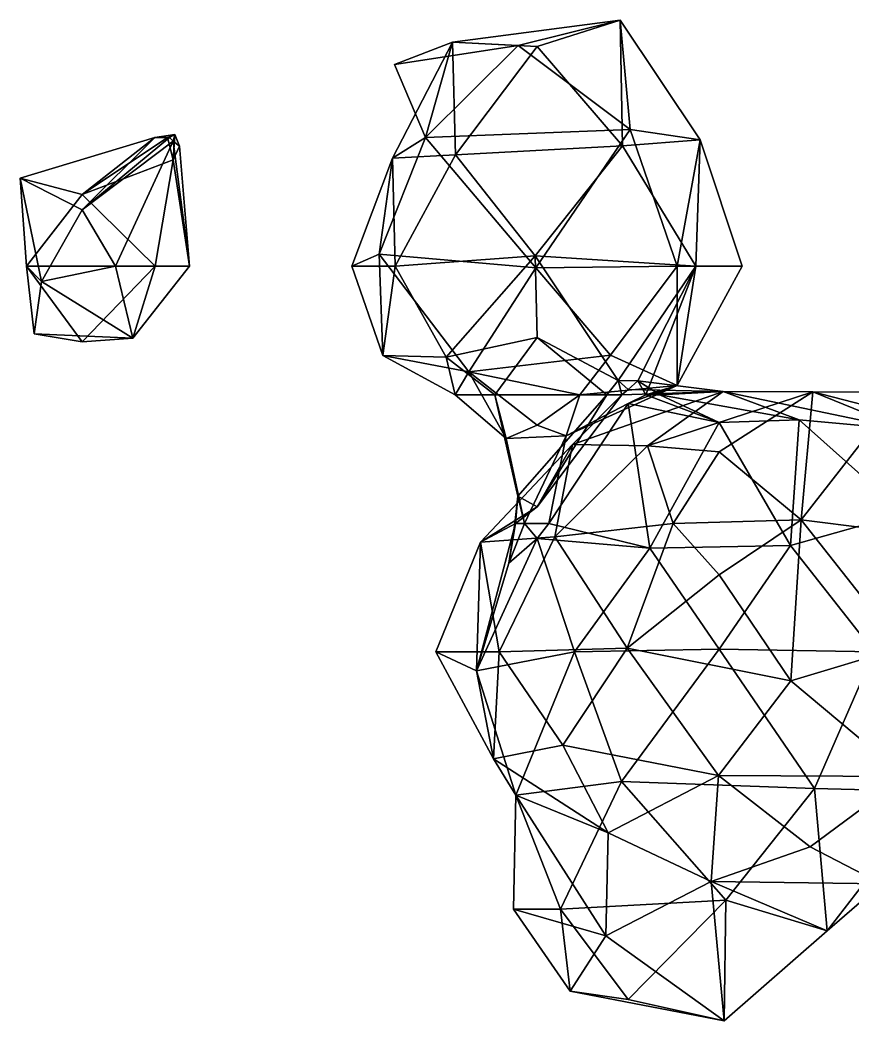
# Model space of a CAD drawing. Extents: x 290095 to 295679, y 4553756 to 4561441.
# Drawn here: x 291436.3 to 291551.7, y 4560566.3 to 4560705 of the extents above; entities that cross this region are included whole.
import ezdxf

# ---------------------------------------------------------------- set-up
doc = ezdxf.new("R2010")
doc.units = 0
doc.layers.add('Au_ppm_Pref_-_0_5', color=7, linetype='CONTINUOUS')

msp = doc.modelspace()

# ---------------------------------------------------------------- linework, layer by layer
at = {"layer": 'Au_ppm_Pref_-_0_5'}
for points in [[(291505.34, 4560701.43, 1604.1), (291519.42, 4560704.97, 1609.56), (291496.24, 4560701.88, 1608.43)], [(291519.42, 4560704.97, 1609.56), (291507.93, 4560701.28, 1613.75), (291496.24, 4560701.88, 1608.43)], [(291505.34, 4560701.43, 1604.1), (291520.81, 4560689.8, 1603.71), (291519.42, 4560704.97, 1609.56)], [(291519.42, 4560704.97, 1609.56), (291519.76, 4560687.56, 1614.75), (291507.93, 4560701.28, 1613.75)], [(291519.42, 4560704.97, 1609.56), (291520.81, 4560689.8, 1603.71), (291530.5, 4560688.37, 1608.65)], [(291530.5, 4560688.37, 1608.65), (291519.76, 4560687.56, 1614.75), (291519.42, 4560704.97, 1609.56)], [(291487.9, 4560685.85, 1609.56), (291492.5, 4560688.68, 1602.92), (291496.24, 4560701.88, 1608.43)], [(291487.9, 4560685.85, 1609.56), (291496.24, 4560701.88, 1608.43), (291496.64, 4560686.29, 1614.07)], [(291505.34, 4560701.43, 1604.1), (291496.24, 4560701.88, 1608.43), (291488.2, 4560698.8, 1603.62)], [(291488.2, 4560698.8, 1603.62), (291496.24, 4560701.88, 1608.43), (291492.5, 4560688.68, 1602.92)], [(291505.34, 4560701.43, 1604.1), (291488.2, 4560698.8, 1603.62), (291492.5, 4560688.68, 1602.92)], [(291492.5, 4560688.68, 1602.92), (291520.81, 4560689.8, 1603.71), (291505.34, 4560701.43, 1604.1)], [(291496.24, 4560701.88, 1608.43), (291507.93, 4560701.28, 1613.75), (291496.64, 4560686.29, 1614.07)], [(291519.76, 4560687.56, 1614.75), (291496.64, 4560686.29, 1614.07), (291507.93, 4560701.28, 1613.75)], [(291455.02, 4560688.72, 1585.8), (291457.77, 4560689.11, 1585.8), (291457.05, 4560688.72, 1586.03)], [(291457.77, 4560689.11, 1585.8), (291455.02, 4560688.72, 1585.8), (291456.77, 4560688.72, 1585.44)], [(291457.77, 4560689.11, 1585.8), (291456.77, 4560688.72, 1585.44), (291457.54, 4560685.6, 1584.76)], [(291457.54, 4560688.2, 1585.97), (291457.05, 4560688.72, 1586.03), (291457.77, 4560689.11, 1585.8)], [(291457.54, 4560688.2, 1585.97), (291457.77, 4560689.11, 1585.8), (291458.41, 4560687.48, 1585.8)], [(291458.41, 4560687.48, 1585.8), (291457.77, 4560689.11, 1585.8), (291457.54, 4560685.6, 1584.76)], [(291507.77, 4560670.66, 1601.44), (291520.81, 4560689.8, 1603.71), (291492.5, 4560688.68, 1602.92)], [(291507.77, 4560670.66, 1601.44), (291527.35, 4560670.9, 1604.24), (291520.81, 4560689.8, 1603.71)], [(291530.5, 4560688.37, 1608.65), (291520.81, 4560689.8, 1603.71), (291527.35, 4560670.9, 1604.24)], [(291455.02, 4560688.72, 1585.8), (291444.94, 4560678.67, 1588.39), (291436.35, 4560683.05, 1585.8)], [(291455.02, 4560688.72, 1585.8), (291436.35, 4560683.05, 1585.8), (291444.94, 4560680.8, 1582.5)], [(291457.54, 4560688.2, 1585.97), (291444.94, 4560678.67, 1588.39), (291457.05, 4560688.72, 1586.03)], [(291455.02, 4560688.72, 1585.8), (291457.05, 4560688.72, 1586.03), (291444.94, 4560678.67, 1588.39)], [(291455.02, 4560688.72, 1585.8), (291444.94, 4560680.8, 1582.5), (291456.77, 4560688.72, 1585.44)], [(291457.54, 4560685.6, 1584.76), (291456.77, 4560688.72, 1585.44), (291444.94, 4560680.8, 1582.5)], [(291457.54, 4560688.2, 1585.97), (291449.55, 4560670.9, 1587.97), (291444.94, 4560678.67, 1588.39)], [(291457.54, 4560688.2, 1585.97), (291459.82, 4560670.9, 1585.8), (291449.55, 4560670.9, 1587.97)], [(291457.54, 4560688.2, 1585.97), (291458.41, 4560687.48, 1585.8), (291459.82, 4560670.9, 1585.8)], [(291457.54, 4560685.6, 1584.76), (291459.82, 4560670.9, 1585.8), (291458.41, 4560687.48, 1585.8)], [(291486.09, 4560672.56, 1603.88), (291507.77, 4560670.66, 1601.44), (291492.5, 4560688.68, 1602.92)], [(291486.09, 4560672.56, 1603.88), (291492.5, 4560688.68, 1602.92), (291487.9, 4560685.85, 1609.56)], [(291507.69, 4560672.31, 1613.92), (291496.64, 4560686.29, 1614.07), (291519.76, 4560687.56, 1614.75)], [(291529.91, 4560670.9, 1613.98), (291507.69, 4560672.31, 1613.92), (291519.76, 4560687.56, 1614.75)], [(291529.91, 4560670.9, 1613.98), (291519.76, 4560687.56, 1614.75), (291530.5, 4560688.37, 1608.65)], [(291527.35, 4560670.9, 1604.24), (291536.35, 4560670.9, 1609.56), (291530.5, 4560688.37, 1608.65)], [(291529.91, 4560670.9, 1613.98), (291530.5, 4560688.37, 1608.65), (291536.35, 4560670.9, 1609.56)], [(291487.9, 4560685.85, 1609.56), (291496.64, 4560686.29, 1614.07), (291488.31, 4560670.9, 1612.87)], [(291507.69, 4560672.31, 1613.92), (291488.31, 4560670.9, 1612.87), (291496.64, 4560686.29, 1614.07)], [(291457.54, 4560685.6, 1584.76), (291444.94, 4560680.8, 1582.5), (291455.06, 4560670.9, 1581.03)], [(291457.54, 4560685.6, 1584.76), (291455.06, 4560670.9, 1581.03), (291459.82, 4560670.9, 1585.8)], [(291486.09, 4560672.56, 1603.88), (291487.9, 4560685.85, 1609.56), (291482.3, 4560670.9, 1609.56)], [(291482.3, 4560670.9, 1609.56), (291487.9, 4560685.85, 1609.56), (291488.31, 4560670.9, 1612.87)], [(291436.35, 4560683.05, 1585.8), (291444.94, 4560678.67, 1588.39), (291439.34, 4560668.77, 1587.25)], [(291436.35, 4560683.05, 1585.8), (291437.23, 4560670.9, 1582.16), (291444.94, 4560680.8, 1582.5)], [(291436.35, 4560683.05, 1585.8), (291439.34, 4560668.77, 1587.25), (291437.23, 4560670.9, 1582.16)], [(291444.94, 4560680.8, 1582.5), (291437.23, 4560670.9, 1582.16), (291455.06, 4560670.9, 1581.03)], [(291449.55, 4560670.9, 1587.97), (291439.34, 4560668.77, 1587.25), (291444.94, 4560678.67, 1588.39)], [(291486.09, 4560672.56, 1603.88), (291482.3, 4560670.9, 1609.56), (291486.56, 4560658.49, 1609.56)], [(291486.09, 4560672.56, 1603.88), (291498.49, 4560656.23, 1604.94), (291507.77, 4560670.66, 1601.44)], [(291486.09, 4560672.56, 1603.88), (291486.56, 4560658.49, 1609.56), (291498.49, 4560656.23, 1604.94)], [(291495.33, 4560658.29, 1613.76), (291488.31, 4560670.9, 1612.87), (291507.69, 4560672.31, 1613.92)], [(291507.93, 4560661, 1612.2), (291495.33, 4560658.29, 1613.76), (291507.69, 4560672.31, 1613.92)], [(291529.91, 4560670.9, 1613.98), (291519.15, 4560655.03, 1615.5), (291507.69, 4560672.31, 1613.92)], [(291507.93, 4560661, 1612.2), (291507.69, 4560672.31, 1613.92), (291519.15, 4560655.03, 1615.5)], [(291439.34, 4560668.77, 1587.25), (291438.31, 4560661.53, 1585.8), (291437.23, 4560670.9, 1582.16)], [(291438.31, 4560661.53, 1585.8), (291444.94, 4560660.42, 1582.31), (291437.23, 4560670.9, 1582.16)], [(291455.06, 4560670.9, 1581.03), (291437.23, 4560670.9, 1582.16), (291444.94, 4560660.42, 1582.31)], [(291449.55, 4560670.9, 1587.97), (291451.99, 4560660.93, 1585.8), (291439.34, 4560668.77, 1587.25)], [(291451.99, 4560660.93, 1585.8), (291455.06, 4560670.9, 1581.03), (291444.94, 4560660.42, 1582.31)], [(291449.55, 4560670.9, 1587.97), (291459.82, 4560670.9, 1585.8), (291451.99, 4560660.93, 1585.8)], [(291451.99, 4560660.93, 1585.8), (291459.82, 4560670.9, 1585.8), (291455.06, 4560670.9, 1581.03)], [(291486.56, 4560658.49, 1609.56), (291482.3, 4560670.9, 1609.56), (291488.31, 4560670.9, 1612.87)], [(291486.56, 4560658.49, 1609.56), (291488.31, 4560670.9, 1612.87), (291495.33, 4560658.29, 1613.76)], [(291518.12, 4560658.54, 1604.3), (291527.35, 4560670.9, 1604.24), (291507.77, 4560670.66, 1601.44)], [(291518.12, 4560658.54, 1604.3), (291527.34, 4560654.37, 1609.56), (291527.35, 4560670.9, 1604.24)], [(291529.91, 4560670.9, 1613.98), (291521.87, 4560654.98, 1615.5), (291519.15, 4560655.03, 1615.5)], [(291529.91, 4560670.9, 1613.98), (291523, 4560653.08, 1614.34), (291521.87, 4560654.98, 1615.5)], [(291529.91, 4560670.9, 1613.98), (291527.34, 4560654.37, 1609.56), (291523, 4560653.08, 1614.34)], [(291529.91, 4560670.9, 1613.98), (291536.35, 4560670.9, 1609.56), (291527.34, 4560654.37, 1609.56)], [(291527.35, 4560670.9, 1604.24), (291527.34, 4560654.37, 1609.56), (291536.35, 4560670.9, 1609.56)], [(291498.49, 4560656.23, 1604.94), (291518.12, 4560658.54, 1604.3), (291507.77, 4560670.66, 1601.44)], [(291451.99, 4560660.93, 1585.8), (291438.31, 4560661.53, 1585.8), (291439.34, 4560668.77, 1587.25)], [(291438.31, 4560661.53, 1585.8), (291451.99, 4560660.93, 1585.8), (291444.94, 4560660.42, 1582.31)], [(291507.93, 4560661, 1612.2), (291502.09, 4560653.08, 1612.31), (291495.33, 4560658.29, 1613.76)], [(291507.93, 4560661, 1612.2), (291517.58, 4560653.08, 1615.5), (291502.09, 4560653.08, 1612.31)], [(291507.93, 4560661, 1612.2), (291519.15, 4560655.03, 1615.5), (291517.58, 4560653.08, 1615.5)], [(291498.49, 4560656.23, 1604.94), (291486.56, 4560658.49, 1609.56), (291496.59, 4560653.08, 1609.56)], [(291496.59, 4560653.08, 1609.56), (291486.56, 4560658.49, 1609.56), (291495.33, 4560658.29, 1613.76)], [(291513.88, 4560653.08, 1606.75), (291518.12, 4560658.54, 1604.3), (291498.49, 4560656.23, 1604.94)], [(291518.12, 4560658.54, 1604.3), (291513.88, 4560653.08, 1606.75), (291527.34, 4560654.37, 1609.56)], [(291496.59, 4560653.08, 1609.56), (291495.33, 4560658.29, 1613.76), (291502.09, 4560653.08, 1612.31)], [(291498.49, 4560656.23, 1604.94), (291496.59, 4560653.08, 1609.56), (291503.64, 4560647.02, 1609.56)], [(291498.49, 4560656.23, 1604.94), (291503.64, 4560647.02, 1609.56), (291507.93, 4560648.86, 1608.15)], [(291498.49, 4560656.23, 1604.94), (291507.93, 4560648.86, 1608.15), (291513.88, 4560653.08, 1606.75)], [(291513.88, 4560653.08, 1606.75), (291511.97, 4560647.37, 1609.56), (291527.34, 4560654.37, 1609.56)], [(291527.34, 4560654.37, 1609.56), (291511.97, 4560647.37, 1609.56), (291520.53, 4560651.88, 1615.09)], [(291517.58, 4560653.08, 1615.5), (291519.15, 4560655.03, 1615.5), (291519.67, 4560653.08, 1615.9)], [(291521.87, 4560654.98, 1615.5), (291520.53, 4560653.78, 1615.73), (291519.15, 4560655.03, 1615.5)], [(291519.15, 4560655.03, 1615.5), (291520.53, 4560653.78, 1615.73), (291519.67, 4560653.08, 1615.9)], [(291521.87, 4560654.98, 1615.5), (291533.69, 4560653.54, 1621.32), (291520.53, 4560653.78, 1615.73)], [(291527.34, 4560654.37, 1609.56), (291520.53, 4560651.88, 1615.09), (291523, 4560653.08, 1614.34)], [(291521.87, 4560654.98, 1615.5), (291524.95, 4560653.08, 1615.5), (291533.69, 4560653.54, 1621.32)], [(291521.87, 4560654.98, 1615.5), (291523, 4560653.08, 1614.34), (291524.95, 4560653.08, 1615.5)], [(291503.64, 4560647.02, 1609.56), (291496.59, 4560653.08, 1609.56), (291502.09, 4560653.08, 1612.31)], [(291502.09, 4560653.08, 1612.31), (291505.26, 4560639.05, 1615.5), (291506.19, 4560635.26, 1614.67)], [(291502.09, 4560653.08, 1612.31), (291506.19, 4560635.26, 1614.67), (291503.64, 4560647.02, 1609.56)], [(291502.09, 4560653.08, 1612.31), (291517.58, 4560653.08, 1615.5), (291505.26, 4560639.05, 1615.5)], [(291507.93, 4560637.57, 1616.27), (291505.26, 4560639.05, 1615.5), (291517.58, 4560653.08, 1615.5)], [(291512.83, 4560646.16, 1621.44), (291507.93, 4560637.57, 1616.27), (291519.67, 4560653.08, 1615.9)], [(291513.88, 4560653.08, 1606.75), (291507.93, 4560648.86, 1608.15), (291511.97, 4560647.37, 1609.56)], [(291507.93, 4560637.57, 1616.27), (291517.58, 4560653.08, 1615.5), (291519.67, 4560653.08, 1615.9)], [(291523.24, 4560645.98, 1626.28), (291512.83, 4560646.16, 1621.44), (291533.69, 4560653.54, 1621.32)], [(291533.69, 4560653.54, 1621.32), (291512.83, 4560646.16, 1621.44), (291519.67, 4560653.08, 1615.9)], [(291520.53, 4560653.78, 1615.73), (291533.69, 4560653.54, 1621.32), (291519.67, 4560653.08, 1615.9)], [(291533.13, 4560649.23, 1610.84), (291523, 4560653.08, 1614.34), (291520.53, 4560651.88, 1615.09)], [(291533.13, 4560649.23, 1610.84), (291524.95, 4560653.08, 1615.5), (291523, 4560653.08, 1614.34)], [(291523.24, 4560645.98, 1626.28), (291533.69, 4560653.54, 1621.32), (291546.14, 4560653.47, 1627.24)], [(291533.13, 4560645.17, 1630.68), (291523.24, 4560645.98, 1626.28), (291546.14, 4560653.47, 1627.24)], [(291533.69, 4560653.54, 1621.32), (291524.95, 4560653.08, 1615.5), (291544.22, 4560649.61, 1615.94)], [(291533.13, 4560649.23, 1610.84), (291544.22, 4560649.61, 1615.94), (291524.95, 4560653.08, 1615.5)], [(291533.13, 4560645.17, 1630.68), (291546.14, 4560653.47, 1627.24), (291544.52, 4560635.73, 1633.71)], [(291533.69, 4560653.54, 1621.32), (291558.94, 4560648.28, 1620.99), (291546.14, 4560653.47, 1627.24)], [(291558.94, 4560648.28, 1620.99), (291533.69, 4560653.54, 1621.32), (291544.22, 4560649.61, 1615.94)], [(291544.52, 4560635.73, 1633.71), (291546.14, 4560653.47, 1627.24), (291558.29, 4560653.43, 1633.28)], [(291544.52, 4560635.73, 1633.71), (291558.29, 4560653.43, 1633.28), (291554.04, 4560634.54, 1640.17)], [(291546.14, 4560653.47, 1627.24), (291571.13, 4560647.03, 1627.07), (291558.29, 4560653.43, 1633.28)], [(291571.13, 4560647.03, 1627.07), (291546.14, 4560653.47, 1627.24), (291558.94, 4560648.28, 1620.99)], [(291511.97, 4560647.37, 1609.56), (291509.55, 4560635.26, 1614.73), (291520.53, 4560651.88, 1615.09)], [(291523.56, 4560631.82, 1612.13), (291520.53, 4560651.88, 1615.09), (291509.55, 4560635.26, 1614.73)], [(291533.13, 4560649.23, 1610.84), (291520.53, 4560651.88, 1615.09), (291523.56, 4560631.82, 1612.13)], [(291503.64, 4560647.02, 1609.56), (291511.97, 4560647.37, 1609.56), (291507.93, 4560648.86, 1608.15)], [(291533.13, 4560649.23, 1610.84), (291523.56, 4560631.82, 1612.13), (291543.02, 4560632.2, 1611.85)], [(291544.22, 4560649.61, 1615.94), (291533.13, 4560649.23, 1610.84), (291543.02, 4560632.2, 1611.85)], [(291544.22, 4560649.61, 1615.94), (291543.02, 4560632.2, 1611.85), (291558.77, 4560636.64, 1614.64)], [(291544.22, 4560649.61, 1615.94), (291558.77, 4560636.64, 1614.64), (291558.94, 4560648.28, 1620.99)], [(291511.97, 4560647.37, 1609.56), (291503.64, 4560647.02, 1609.56), (291506.19, 4560635.26, 1614.67)], [(291511.97, 4560647.37, 1609.56), (291506.19, 4560635.26, 1614.67), (291509.55, 4560635.26, 1614.73)], [(291510.38, 4560633.39, 1626.83), (291500.12, 4560632.67, 1621.44), (291512.83, 4560646.16, 1621.44)], [(291500.12, 4560632.67, 1621.44), (291507.93, 4560637.57, 1616.27), (291512.83, 4560646.16, 1621.44)], [(291523.24, 4560645.98, 1626.28), (291510.38, 4560633.39, 1626.83), (291512.83, 4560646.16, 1621.44)], [(291510.38, 4560633.39, 1626.83), (291523.24, 4560645.98, 1626.28), (291526.79, 4560635.26, 1630.37)], [(291523.24, 4560645.98, 1626.28), (291533.13, 4560645.17, 1630.68), (291526.79, 4560635.26, 1630.37)], [(291526.79, 4560635.26, 1630.37), (291533.13, 4560645.17, 1630.68), (291544.52, 4560635.73, 1633.71)], [(291504.87, 4560635.26, 1615.5), (291505.26, 4560639.05, 1615.5), (291504.96, 4560635.26, 1616.9)], [(291505.26, 4560639.05, 1615.5), (291504.87, 4560635.26, 1615.5), (291506.19, 4560635.26, 1614.67)], [(291505.26, 4560639.05, 1615.5), (291507.93, 4560637.57, 1616.27), (291504.96, 4560635.26, 1616.9)], [(291500.12, 4560632.67, 1621.44), (291504.96, 4560635.26, 1616.9), (291507.93, 4560637.57, 1616.27)], [(291543.02, 4560632.2, 1611.85), (291554.59, 4560617.45, 1611.32), (291558.77, 4560636.64, 1614.64)], [(291499.54, 4560614.86, 1615.94), (291504.05, 4560629.77, 1615.5), (291504.96, 4560635.26, 1616.9)], [(291499.54, 4560614.86, 1615.94), (291504.96, 4560635.26, 1616.9), (291500.12, 4560632.67, 1621.44)], [(291504.05, 4560629.77, 1615.5), (291504.87, 4560635.26, 1615.5), (291504.96, 4560635.26, 1616.9)], [(291504.87, 4560635.26, 1615.5), (291504.05, 4560629.77, 1615.5), (291506.19, 4560635.26, 1614.67)], [(291504.05, 4560629.77, 1615.5), (291507.93, 4560633.17, 1614.8), (291506.19, 4560635.26, 1614.67)], [(291509.55, 4560635.26, 1614.73), (291506.19, 4560635.26, 1614.67), (291507.93, 4560633.17, 1614.8)], [(291523.56, 4560631.82, 1612.13), (291509.55, 4560635.26, 1614.73), (291507.93, 4560633.17, 1614.8)], [(291510.38, 4560633.39, 1626.83), (291526.79, 4560635.26, 1630.37), (291520.43, 4560617.99, 1629.8)], [(291533.13, 4560628.14, 1629.75), (291520.43, 4560617.99, 1629.8), (291526.79, 4560635.26, 1630.37)], [(291533.13, 4560628.14, 1629.75), (291526.79, 4560635.26, 1630.37), (291544.52, 4560635.73, 1633.71)], [(291544.52, 4560635.73, 1633.71), (291543.05, 4560613.47, 1629.96), (291533.13, 4560628.14, 1629.75)], [(291543.05, 4560613.47, 1629.96), (291544.52, 4560635.73, 1633.71), (291558.43, 4560618.07, 1633.39)], [(291558.43, 4560618.07, 1633.39), (291544.52, 4560635.73, 1633.71), (291554.04, 4560634.54, 1640.17)], [(291502.68, 4560617.45, 1626.25), (291493.9, 4560617.45, 1621.44), (291500.12, 4560632.67, 1621.44)], [(291500.12, 4560632.67, 1621.44), (291493.9, 4560617.45, 1621.44), (291499.54, 4560614.86, 1615.94)], [(291499.54, 4560614.86, 1615.94), (291513.1, 4560617.45, 1611.99), (291507.93, 4560633.17, 1614.8)], [(291499.54, 4560614.86, 1615.94), (291507.93, 4560633.17, 1614.8), (291504.05, 4560629.77, 1615.5)], [(291510.38, 4560633.39, 1626.83), (291502.68, 4560617.45, 1626.25), (291500.12, 4560632.67, 1621.44)], [(291502.68, 4560617.45, 1626.25), (291510.38, 4560633.39, 1626.83), (291520.43, 4560617.99, 1629.8)], [(291523.56, 4560631.82, 1612.13), (291507.93, 4560633.17, 1614.8), (291513.1, 4560617.45, 1611.99)], [(291533.15, 4560617.85, 1611.83), (291543.02, 4560632.2, 1611.85), (291523.56, 4560631.82, 1612.13)], [(291533.15, 4560617.85, 1611.83), (291554.59, 4560617.45, 1611.32), (291543.02, 4560632.2, 1611.85)], [(291533.15, 4560617.85, 1611.83), (291523.56, 4560631.82, 1612.13), (291513.1, 4560617.45, 1611.99)], [(291533.13, 4560628.14, 1629.75), (291543.05, 4560613.47, 1629.96), (291520.43, 4560617.99, 1629.8)], [(291502.68, 4560617.45, 1626.25), (291501.9, 4560602.63, 1621.44), (291493.9, 4560617.45, 1621.44)], [(291493.9, 4560617.45, 1621.44), (291501.9, 4560602.63, 1621.44), (291499.54, 4560614.86, 1615.94)], [(291504.98, 4560597.61, 1615.16), (291513.1, 4560617.45, 1611.99), (291499.54, 4560614.86, 1615.94)], [(291502.68, 4560617.45, 1626.25), (291511.49, 4560604.55, 1625.72), (291501.9, 4560602.63, 1621.44)], [(291511.49, 4560604.55, 1625.72), (291502.68, 4560617.45, 1626.25), (291520.43, 4560617.99, 1629.8)], [(291519.64, 4560599.49, 1611.26), (291513.1, 4560617.45, 1611.99), (291504.98, 4560597.61, 1615.16)], [(291533.05, 4560600.32, 1627.15), (291511.49, 4560604.55, 1625.72), (291520.43, 4560617.99, 1629.8)], [(291533.15, 4560617.85, 1611.83), (291513.1, 4560617.45, 1611.99), (291519.64, 4560599.49, 1611.26)], [(291533.15, 4560617.85, 1611.83), (291519.64, 4560599.49, 1611.26), (291546.36, 4560598.53, 1611.42)], [(291520.43, 4560617.99, 1629.8), (291543.05, 4560613.47, 1629.96), (291533.05, 4560600.32, 1627.15)], [(291533.15, 4560617.85, 1611.83), (291546.36, 4560598.53, 1611.42), (291554.59, 4560617.45, 1611.32)], [(291558.91, 4560600.2, 1626.97), (291543.05, 4560613.47, 1629.96), (291558.43, 4560618.07, 1633.39)], [(291562.99, 4560598.13, 1613.97), (291554.59, 4560617.45, 1611.32), (291546.36, 4560598.53, 1611.42)], [(291499.54, 4560614.86, 1615.94), (291501.9, 4560602.63, 1621.44), (291504.98, 4560597.61, 1615.16)], [(291533.05, 4560600.32, 1627.15), (291543.05, 4560613.47, 1629.96), (291558.91, 4560600.2, 1626.97)], [(291511.49, 4560604.55, 1625.72), (291517.77, 4560592.38, 1622.55), (291501.9, 4560602.63, 1621.44)], [(291533.05, 4560600.32, 1627.15), (291517.77, 4560592.38, 1622.55), (291511.49, 4560604.55, 1625.72)], [(291501.9, 4560602.63, 1621.44), (291517.77, 4560592.38, 1622.55), (291504.98, 4560597.61, 1615.16)], [(291533.05, 4560600.32, 1627.15), (291532.05, 4560585.67, 1620.63), (291517.77, 4560592.38, 1622.55)], [(291533.05, 4560600.32, 1627.15), (291545.73, 4560590.46, 1624.49), (291532.05, 4560585.67, 1620.63)], [(291533.05, 4560600.32, 1627.15), (291558.91, 4560600.2, 1626.97), (291545.73, 4560590.46, 1624.49)], [(291555.63, 4560585.34, 1619.81), (291545.73, 4560590.46, 1624.49), (291558.91, 4560600.2, 1626.97)], [(291504.98, 4560597.61, 1615.16), (291511.16, 4560581.81, 1611.08), (291519.64, 4560599.49, 1611.26)], [(291519.64, 4560599.49, 1611.26), (291511.16, 4560581.81, 1611.08), (291534.08, 4560583.07, 1611.38)], [(291546.36, 4560598.53, 1611.42), (291519.64, 4560599.49, 1611.26), (291534.08, 4560583.07, 1611.38)], [(291517.44, 4560578.16, 1618.17), (291504.66, 4560581.81, 1615.5), (291504.98, 4560597.61, 1615.16)], [(291504.66, 4560581.81, 1615.5), (291511.16, 4560581.81, 1611.08), (291504.98, 4560597.61, 1615.16)], [(291517.44, 4560578.16, 1618.17), (291504.98, 4560597.61, 1615.16), (291517.77, 4560592.38, 1622.55)], [(291534.08, 4560583.07, 1611.38), (291548.08, 4560578.84, 1615.53), (291546.36, 4560598.53, 1611.42)], [(291546.36, 4560598.53, 1611.42), (291548.08, 4560578.84, 1615.53), (291562.99, 4560598.13, 1613.97)], [(291562.99, 4560598.13, 1613.97), (291548.08, 4560578.84, 1615.53), (291555.63, 4560585.34, 1619.81)], [(291532.05, 4560585.67, 1620.63), (291517.44, 4560578.16, 1618.17), (291517.77, 4560592.38, 1622.55)], [(291532.05, 4560585.67, 1620.63), (291545.73, 4560590.46, 1624.49), (291555.63, 4560585.34, 1619.81)], [(291533.83, 4560566.35, 1615.5), (291517.44, 4560578.16, 1618.17), (291532.05, 4560585.67, 1620.63)], [(291533.83, 4560566.35, 1615.5), (291532.05, 4560585.67, 1620.63), (291548.08, 4560578.84, 1615.53)], [(291548.08, 4560578.84, 1615.53), (291532.05, 4560585.67, 1620.63), (291555.63, 4560585.34, 1619.81)], [(291534.08, 4560583.07, 1611.38), (291511.16, 4560581.81, 1611.08), (291520.53, 4560569.3, 1611.33)], [(291533.83, 4560566.35, 1615.5), (291534.08, 4560583.07, 1611.38), (291520.53, 4560569.3, 1611.33)], [(291534.08, 4560583.07, 1611.38), (291533.83, 4560566.35, 1615.5), (291548.08, 4560578.84, 1615.53)], [(291512.53, 4560570.49, 1615.5), (291504.66, 4560581.81, 1615.5), (291517.44, 4560578.16, 1618.17)], [(291504.66, 4560581.81, 1615.5), (291512.53, 4560570.49, 1615.5), (291511.16, 4560581.81, 1611.08)], [(291512.53, 4560570.49, 1615.5), (291520.53, 4560569.3, 1611.33), (291511.16, 4560581.81, 1611.08)], [(291533.83, 4560566.35, 1615.5), (291512.53, 4560570.49, 1615.5), (291517.44, 4560578.16, 1618.17)], [(291512.53, 4560570.49, 1615.5), (291533.83, 4560566.35, 1615.5), (291520.53, 4560569.3, 1611.33)]]:
    msp.add_3dface(points, dxfattribs=at)

doc.saveas('drawing.dxf')
